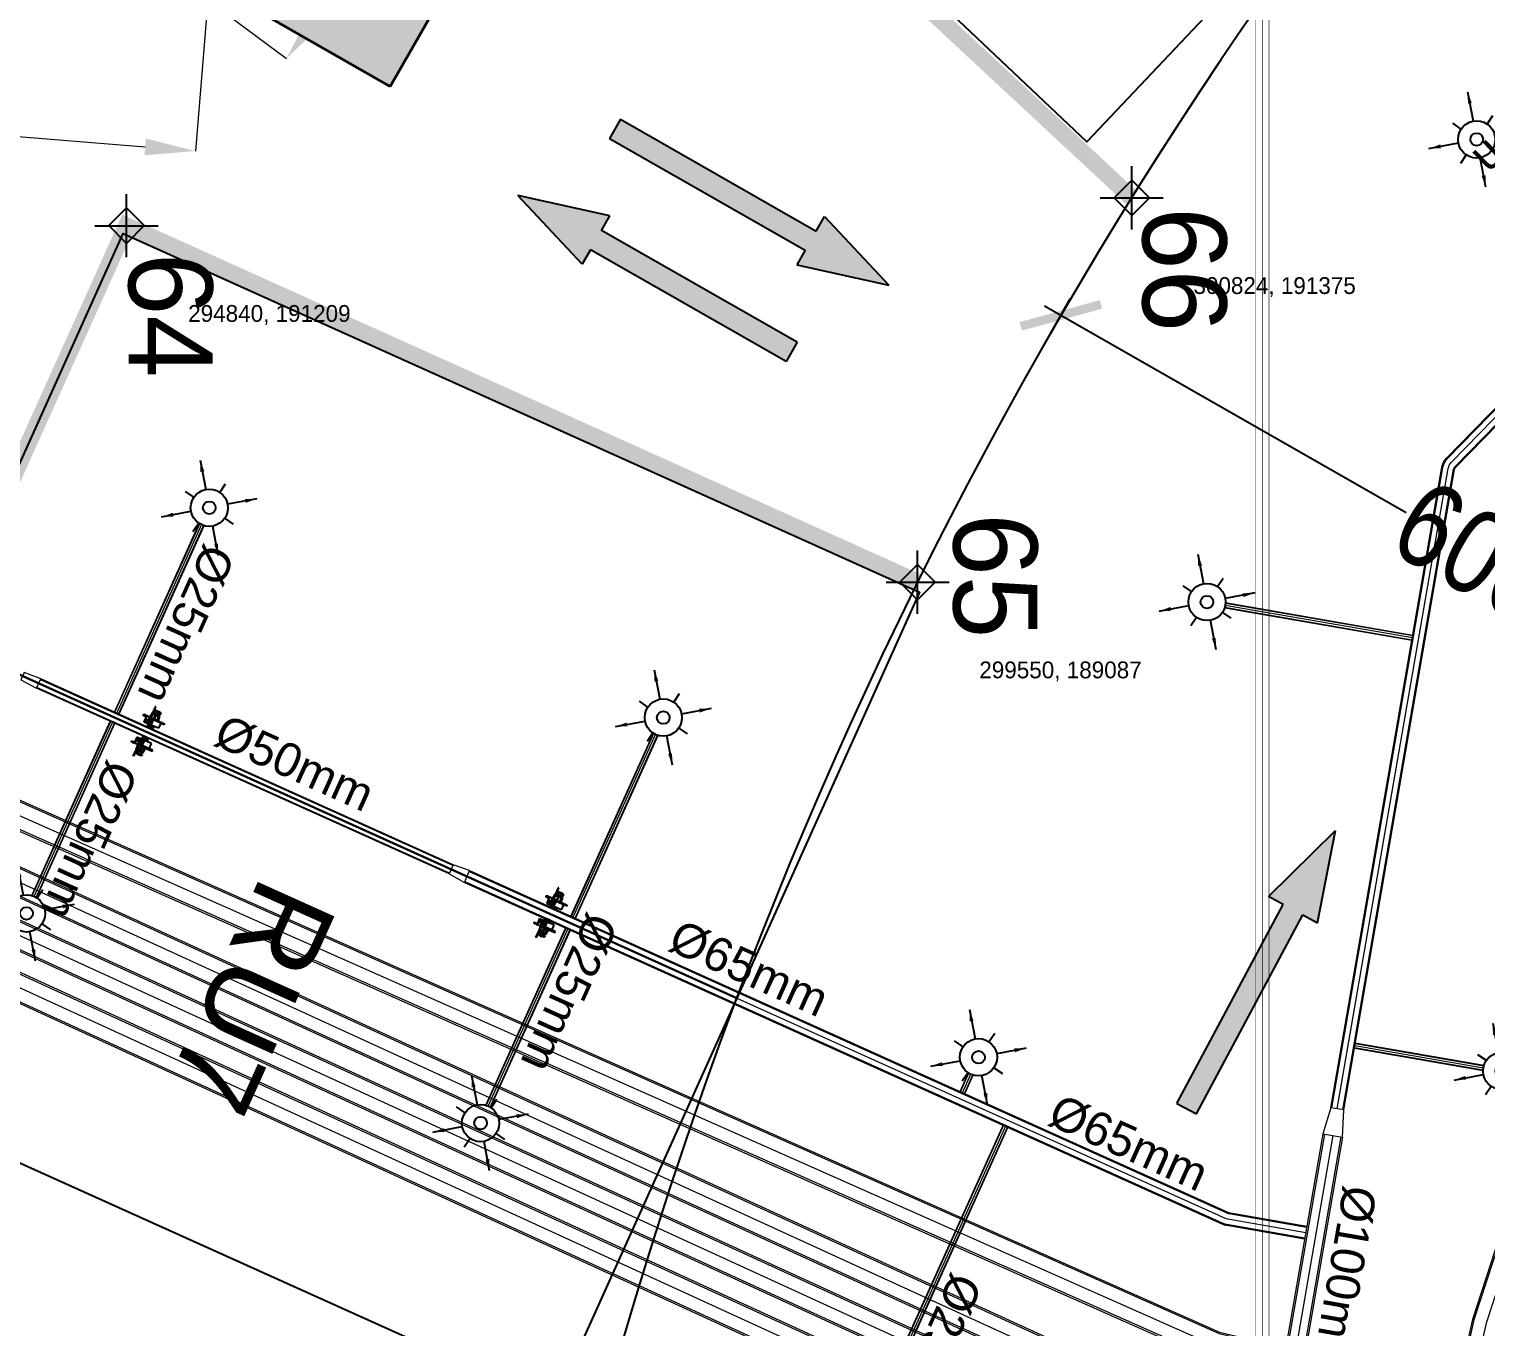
# Model space of a CAD drawing. Header units: inches. Extents: x 257070 to 799932, y -17980 to 269260.
# Drawn here: x 294260 to 302933, y 184654 to 192379 of the extents above; entities that cross this region are included whole.
import ezdxf

# ---------------------------------------------------------------- set-up
doc = ezdxf.new("R2010")
doc.units = ezdxf.units.IN
doc.header["$MEASUREMENT"] = 0
doc.header["$PDMODE"] = 99
doc.header["$PDSIZE"] = 100
doc.layers.add('0-AES-F-HYDRANT PIPE', color=7, linetype='Continuous', lineweight=15, true_color=0xf57247)
for name, color, linetype in [('0-AES-F-SPRINKLER', 10, 'Continuous'), ('0-aes-water curtan pipe', 200, 'Continuous'), ('2 wheeler barrier', 170, 'Continuous'), ('basement1_AP$0$A-_ROAD----_E-_-', 2, 'Continuous'), ('DSP_MISCELANEOUS', 252, 'Continuous'), ('DSP_SLAB CO-ORDINATES', 160, 'Continuous'), ('RETAIL', 40, 'Continuous')]:
    doc.layers.add(name, color=color, linetype=linetype)
for name, color, linetype, lineweight in [('0-AES-F-SPRINKLER PIPE', 10, 'Continuous', 15), ('07--DIM-2', 2, 'Continuous', 25), ('E--CONCRETE-4', 4, 'Continuous', 40), ('E--CONCRETE-SHADE', 253, 'Continuous', 20)]:
    doc.layers.add(name, color=color, linetype=linetype, lineweight=lineweight)
doc.styles.get("Standard").update_dxf_attribs({"font": 'arial.ttf'})
doc.styles.add('TEXT style 175', font='GOTHIC.TTF')
doc.styles.add('TEXT style 75', font='ARIALN.TTF')
doc.dimstyles.new('75', dxfattribs={"dimscale": 1.5, "dimtxt": 200, "dimasz": 113, "dimexe": 113, "dimexo": 0, "dimgap": 25, "dimtad": 0, "dimdec": 0, "dimrnd": 5, "dimzin": 0, "dimdsep": 46, "dimtxsty": 'TEXT style 75', "dimblk": 'ARCHTICK', "dimcen": 0.09, "dimdle": 113, "dimclrd": 8, "dimclre": 8, "dimclrt": 256, "dimadec": 0, "dimazin": 0, "dimtfac": 1, "dimtdec": 0, "dimtofl": 0, "dimtmove": 1, "dimatfit": 3, "dimldrblk": 'OPEN90', "dimfxl": 0, "dimtolj": 1, "dimtzin": 0, "dimarcsym": 0})
doc.dimstyles.new('AES-PLUMBING', dxfattribs={"dimtxt": 100, "dimasz": 100, "dimexe": 0, "dimexo": 0, "dimgap": 0.01, "dimtad": 1, "dimdec": 0, "dimdsep": 46, "dimtxsty": 'Standard', "dimcen": 10, "dimclrd": 7, "dimclre": 7, "dimclrt": 7, "dimadec": 0, "dimazin": 0, "dimtfac": 1, "dimtdec": 0, "dimtmove": 0, "dimatfit": 3, "dimfxl": 1, "dimlwd": -1, "dimlwe": -1, "dimarcsym": 1})
doc.dimstyles.new('ISO-25', dxfattribs={"dimtxt": 2.5, "dimasz": 2.5, "dimexe": 1.25, "dimexo": 0.625, "dimtad": 1, "dimtxsty": 'Standard', "dimcen": 2.5, "dimadec": 0, "dimazin": 0, "dimtfac": 1, "dimtmove": 0, "dimatfit": 3, "dimfxl": 1, "dimarcsym": 0})

# ---------------------------------------------------------------- blocks, each defined once
blk = doc.blocks.new('_ArchTick')
at = {"color": 0, "linetype": 'ByBlock', "const_width": 0.15}
blk.add_lwpolyline([(-0.5, -0.5), (0.5, 0.5)], dxfattribs=at)
blk = doc.blocks.new('*D259')
at = {"layer": '07--DIM-2', "color": 251, "lineweight": -2, "ltscale": 1000, "transparency": 16777216}
for p, q in [((300276.4, 190454.6), (300458.6, 190773.5)), ((300304.4, 190731.4), (302457.2, 189501.2)), ((305717.4, 187638.3), (303564.6, 188868.4)), ((305493.1, 187473.5), (305675.4, 187792.4))]:
    blk.add_line(p, q, dxfattribs=at)
at = {"layer": 'DEFPOINTS', "color": 0, "ltscale": 1000, "transparency": 16777216}
for p in [(300276.4, 190454.6, 0), (305619.3, 187694.3), (305493.1, 187473.5, 0)]:
    blk.add_point(p, dxfattribs=at)
at = {"layer": '07--DIM-2', "color": 251, "lineweight": -2, "ltscale": 1000, "transparency": 16777216, "xscale": 350, "yscale": 350, "zscale": 350}
for p, rotation in [((300402.5, 190675.4), 150.2547925705861), ((305619.3, 187694.3), 330.2547925705861)]:
    blk.add_blockref('_ArchTick', p, dxfattribs=dict(at, rotation=rotation))
at = {"layer": '07--DIM-2', "ltscale": 1000, "transparency": 16777216, "insert": (303010.9, 189184.8), "char_height": 500, "attachment_point": 5, "rotation": 330.25479, "style": 'TEXT style 75'}
blk.add_mtext('\\A1;6000', dxfattribs=at)
blk = doc.blocks.new('_Open90')
at = {"color": 0, "linetype": 'ByBlock', "lineweight": -2}
for p, q in [((-0.5, 0.5), (0, 0)), ((0, 0), (-1, 0)), ((0, 0), (-0.5, -0.5))]:
    blk.add_line(p, q, dxfattribs=at)
blk = doc.blocks.new('*U167')
at = {"layer": 'DSP_SLAB CO-ORDINATES', "color": 206}
for p, q in [((0, -188), (0, 188)), ((-188, 0), (188, 0))]:
    blk.add_line(p, q, dxfattribs=at)
at = {"layer": 'DSP_SLAB CO-ORDINATES', "color": 206, "ltscale": 3.5}
blk.add_lwpolyline([(-105.5, 0.1), (0, 105.6), (105.5, 0.1), (0, -105.3), (-105.5, 0.1)], dxfattribs=at)
at = {"layer": 'DEFPOINTS', "style": 'TEXT style 175'}
blk.add_attdef('CORDINATE', (367.3, -572.5), '', height=100, dxfattribs=at)
at = {"layer": 'DSP_SLAB CO-ORDINATES', "color": 214, "style": 'TEXT style 175'}
blk.add_attdef('NO.', (12.7, -161.6), '', height=500, rotation=270, dxfattribs=at)
blk = doc.blocks.new('*U168')
at = {"layer": 'DSP_SLAB CO-ORDINATES', "color": 206}
for p, q in [((0, -188), (0, 188)), ((-188, 0), (188, 0))]:
    blk.add_line(p, q, dxfattribs=at)
at = {"layer": 'DSP_SLAB CO-ORDINATES', "color": 206, "ltscale": 3.5}
blk.add_lwpolyline([(-105.5, 0.1), (0, 105.6), (105.5, 0.1), (0, -105.3), (-105.5, 0.1)], dxfattribs=at)
at = {"layer": 'DEFPOINTS', "style": 'TEXT style 175'}
blk.add_attdef('CORDINATE', (367.3, -572.5), '', height=100, dxfattribs=at)
at = {"layer": 'DSP_SLAB CO-ORDINATES', "color": 214, "style": 'TEXT style 175'}
blk.add_attdef('NO.', (213.4, 409.5), '', height=500, rotation=270, dxfattribs=at)
blk = doc.blocks.new('*U169')
at = {"layer": 'DSP_SLAB CO-ORDINATES', "color": 206}
for p, q in [((0, -188), (0, 188)), ((-188, 0), (188, 0))]:
    blk.add_line(p, q, dxfattribs=at)
at = {"layer": 'DSP_SLAB CO-ORDINATES', "color": 206, "ltscale": 3.5}
blk.add_lwpolyline([(-105.5, 0.1), (0, 105.6), (105.5, 0.1), (0, -105.3), (-105.5, 0.1)], dxfattribs=at)
at = {"layer": 'DEFPOINTS', "style": 'TEXT style 175'}
blk.add_attdef('CORDINATE', (367.3, -572.5), '', height=100, dxfattribs=at)
at = {"layer": 'DSP_SLAB CO-ORDINATES', "color": 214, "style": 'TEXT style 175'}
blk.add_attdef('NO.', (64.6, -55.7), '', height=500, rotation=270, dxfattribs=at)
blk = doc.blocks.new('basement1_AP$0$AR-DIR-A')
h = blk.add_hatch()
h.set_pattern_fill('ANSI31', color=8)
h.paths.add_polyline_path([(158.1, -457.7), (26.4, -457.7), (26.4, -1800), (-73.9, -1800), (92.3, -2334.7), (258.4, -1800), (158.1, -1800)])
at = {"layer": 'DSP_MISCELANEOUS', "color": 8}
for p, q in [((158.1, -457.7), (26.4, -457.7)), ((26.4, -457.7), (26.4, -1800)), ((158.1, -457.7), (158.1, -1800)), ((26.4, -1800), (-73.9, -1800)), ((-73.9, -1800), (92.3, -2334.7)), ((258.4, -1800), (92.3, -2334.7)), ((158.1, -1800), (258.4, -1800))]:
    blk.add_line(p, q, dxfattribs=at)
blk = doc.blocks.new('A$C3CA070F1')
at = {"layer": '0-AES-F-SPRINKLER'}
h = blk.add_hatch(dxfattribs=at)
h.set_pattern_fill('ANSI31', color=3, scale=0.196883, angle=-34.23352, style=0)
h.set_pattern_definition([(100.766483, (49937.1607, 174049.7081), (1.474466316, 0.280375668), [])])
edge = h.paths.add_edge_path()
edge.add_line((-1.4, 85), (-1.4, 83.7))
edge.add_line((-1.4, 83.7), (-6.5, 83.9))
edge.add_ellipse((-6.5, 82.5), major_axis=(-1.42, -0.27), ratio=1, start_angle=257, end_angle=315)
edge.add_line((-7.7, 83.3), (-15.3, 72.1))
edge.add_ellipse((-11.7, 69.7), major_axis=(-4.25, -0.81), ratio=1, start_angle=-45, end_angle=45)
edge.add_line((-14.2, 66.1), (13.8, 47.1))
edge.add_line((13.8, 47.1), (13, 46))
edge.add_line((13, 46), (-14.9, 65))
edge.add_ellipse((-11.7, 69.7), major_axis=(-5.52, -1.05), ratio=1, start_angle=-45, end_angle=45, ccw=False)
edge.add_line((-16.4, 72.8), (-8.8, 84))
edge.add_ellipse((-6.5, 82.5), major_axis=(-2.69, -0.51), ratio=1, start_angle=257, end_angle=315, ccw=False)
edge.add_line((-6.4, 85.2), (-1.4, 85))
h = blk.add_hatch(dxfattribs=at)
h.set_pattern_fill('ANSI31', color=3, scale=0.196883, angle=-124.23352, style=0)
h.set_pattern_definition([(190.766483, (49937.1607, 174049.7081), (-0.280375668, 1.474466316), [])])
edge = h.paths.add_edge_path()
edge.add_line((-1.5, 53.6), (7.4, 47.6))
edge.add_line((7.4, 47.6), (8.4, 49.1))
edge.add_line((8.4, 49.1), (-0.4, 55.2))
edge.add_ellipse((-2.5, 52.1), major_axis=(-0.69, 3.63), ratio=1, start_angle=315, end_angle=405)
edge.add_line((-5.5, 54.2), (-14.4, 41.2))
edge.add_ellipse((-11.4, 39.1), major_axis=(-0.69, 3.63), ratio=1, start_angle=45, end_angle=135)
edge.add_line((-13.4, 36), (-9.3, 33.2))
edge.add_ellipse((-10.1, 32), major_axis=(-0.27, 1.42), ratio=1, start_angle=225, end_angle=315, ccw=False)
edge.add_line((-8.9, 31.2), (-9.6, 30.3))
edge.add_line((-9.6, 30.3), (-8, 29.2))
edge.add_line((-8, 29.2), (-7.4, 30.1))
edge.add_ellipse((-10.1, 32), major_axis=(-3.3, -0.63), ratio=1, start_angle=135, end_angle=225)
edge.add_line((-8.2, 34.8), (-12.4, 37.6))
edge.add_ellipse((-11.4, 39.1), major_axis=(-1.75, -0.33), ratio=1, start_angle=-45, end_angle=45, ccw=False)
edge.add_line((-12.8, 40.1), (-4, 53.1))
edge.add_ellipse((-2.5, 52.1), major_axis=(-1.75, -0.33), ratio=1, start_angle=225, end_angle=315, ccw=False)
at = {"layer": '0-AES-F-SPRINKLER', "color": 3}
for p, q in [((-94, 87.9), (-92.6, 89.9)), ((-71.7, 72.7), (-94, 87.9)), ((-92.6, 89.9), (-59.3, 67.2)), ((-98.2, 38.1), (-98.1, 38.2)), ((-98.2, 38), (-98.2, 38.1)), ((-98.2, 37.9), (-98.2, 38)), ((-98.2, 37.8), (-98.2, 37.9)), ((-98.2, 37.7), (-98.2, 37.8)), ((-98.2, 37.6), (-98.2, 37.7)), ((-98.2, 37.5), (-98.2, 37.6)), ((-98.2, 37.6), (-98.2, 37.6)), ((-98.2, 37.4), (-98.2, 37.5)), ((-98.2, 37.3), (-98.2, 37.4)), ((-98.2, 37.4), (-98.2, 37.4)), ((-98.1, 37.2), (-98.2, 37.3)), ((-98.1, 38.7), (-97.4, 43.4)), ((-98.1, 38.6), (-98.1, 38.7)), ((-98.1, 38.5), (-98.1, 38.6)), ((-98.1, 38.4), (-98.1, 38.5)), ((-98.1, 38.3), (-98.1, 38.4)), ((-98.1, 38.2), (-98.1, 38.3)), ((-98.1, 37.1), (-98.1, 37.2)), ((-98.1, 37.2), (-98.1, 37.2)), ((-98.1, 37), (-98.1, 37.1)), ((-98.1, 37.1), (-98.1, 37.1)), ((-98, 36.9), (-98.1, 37)), ((-98.1, 37), (-98.1, 37)), ((-98.1, 37), (-98.1, 37)), ((-97.9, 36.8), (-98, 36.9)), ((-98, 36.9), (-98, 36.9)), ((-98, 36.9), (-98, 36.9)), ((-98, 36.9), (-98, 36.9)), ((-98, 36.9), (-98, 36.9)), ((-97.8, 36.9), (-97.9, 36.9)), ((-97.9, 36.9), (-97.9, 36.9)), ((-97.9, 36.9), (-97.9, 36.8)), ((-95.6, 36.5), (-97.9, 36.8)), ((-97.9, 36.8), (-97.9, 36.8)), ((-97.7, 36.9), (-97.8, 36.9)), ((-97.8, 36.9), (-97.8, 36.9)), ((-97.8, 36.9), (-97.8, 36.9)), ((-97.6, 37), (-97.7, 37)), ((-97.7, 37), (-97.7, 37)), ((-97.7, 37), (-97.7, 36.9)), ((-97.5, 37.2), (-97.6, 37.1)), ((-97.6, 37.1), (-97.6, 37.1)), ((-97.6, 37.1), (-97.6, 37)), ((-97.4, 37.3), (-97.5, 37.3)), ((-97.5, 37.3), (-97.5, 37.2)), ((-97.3, 37.5), (-97.4, 37.5)), ((-97.4, 37.5), (-97.4, 37.4)), ((-97.4, 37.4), (-97.4, 37.3)), ((-97.2, 37.7), (-97.3, 37.6)), ((-97.3, 37.6), (-97.3, 37.5)), ((-97.1, 37.9), (-97.2, 37.9)), ((-97.2, 37.9), (-97.2, 37.8)), ((-97.2, 37.8), (-97.2, 37.7)), ((-97, 38.1), (-97.1, 38)), ((-97.1, 38), (-97.1, 37.9)), ((-97, 44.5), (-78.9, 71.2)), ((-96.9, 38.5), (-97, 38.3)), ((-97, 38.3), (-97, 38.2)), ((-97, 38.2), (-97, 38.1)), ((-96.8, 38.8), (-96.9, 38.7)), ((-96.9, 38.7), (-96.9, 38.6)), ((-96.9, 38.6), (-96.9, 38.5)), ((-96.7, 39), (-96.8, 38.9)), ((-96.8, 38.9), (-96.8, 38.8)), ((-96.6, 39.4), (-96.7, 39.3)), ((-96.7, 39.3), (-96.7, 39.1)), ((-96.7, 39.1), (-96.7, 39)), ((-96.5, 39.8), (-96.6, 39.6)), ((-96.6, 39.6), (-96.6, 39.5)), ((-96.6, 39.5), (-96.6, 39.4)), ((-96.4, 40.1), (-96.5, 40)), ((-96.5, 40), (-96.5, 39.9)), ((-96.5, 39.9), (-96.5, 39.8)), ((-96.3, 40.5), (-96.4, 40.4)), ((-96.4, 40.4), (-96.4, 40.3)), ((-96.4, 40.3), (-96.4, 40.1)), ((-96.2, 41), (-96.3, 40.9)), ((-96.3, 40.9), (-96.3, 40.8)), ((-96.3, 40.8), (-96.3, 40.6)), ((-96.3, 40.6), (-96.3, 40.5)), ((-96.1, 41.5), (-96.2, 41.4)), ((-96.2, 41.4), (-96.2, 41.3)), ((-96.2, 41.3), (-96.2, 41.1)), ((-96.2, 41.1), (-96.2, 41)), ((-95.5, 46.3), (-96.1, 41.7)), ((-96.1, 41.7), (-96.1, 41.6)), ((-96.1, 41.6), (-96.1, 41.5)), ((-95.5, 36.5), (-95.6, 36.5)), ((-95.6, 36.5), (-95.6, 36.5)), ((-95.6, 36.5), (-95.6, 36.5)), ((-95.4, 36.6), (-95.5, 36.6)), ((-95.5, 36.6), (-95.5, 36.6)), ((-95.5, 36.6), (-95.5, 36.5)), ((-95.3, 36.7), (-95.4, 36.6)), ((-95.4, 36.6), (-95.4, 36.6)), ((-95.4, 36.6), (-95.4, 36.6)), ((-95.2, 36.8), (-95.3, 36.8)), ((-95.3, 36.8), (-95.3, 36.7)), ((-95.3, 36.7), (-95.3, 36.7)), ((-95.1, 37), (-95.2, 36.9)), ((-95.2, 36.9), (-95.2, 36.9)), ((-95.2, 36.9), (-95.2, 36.8)), ((-95, 37.1), (-95.1, 37.1)), ((-95.1, 37.1), (-95.1, 37)), ((-94.9, 37.4), (-95, 37.3)), ((-95, 37.3), (-95, 37.2)), ((-95, 37.2), (-95, 37.1)), ((-94.8, 37.5), (-94.9, 37.4)), ((-94.9, 37.4), (-94.9, 37.4)), ((-94.7, 37.8), (-94.8, 37.7)), ((-94.8, 37.7), (-94.8, 37.6)), ((-94.8, 37.6), (-94.8, 37.5)), ((-94.6, 38), (-94.7, 37.9)), ((-94.7, 37.9), (-94.7, 37.8)), ((-94.5, 38.4), (-94.6, 38.2)), ((-94.6, 38.2), (-94.6, 38.1)), ((-94.6, 38.1), (-94.6, 38)), ((-94.4, 38.7), (-94.5, 38.6)), ((-94.5, 38.6), (-94.5, 38.5)), ((-94.5, 38.5), (-94.5, 38.4)), ((-93.8, 43.4), (-94.4, 47.9)), ((-94.3, 38.9), (-94.4, 38.8)), ((-94.4, 38.8), (-94.4, 38.7)), ((-94.2, 39.3), (-94.3, 39.2)), ((-94.3, 39.2), (-94.3, 39.1)), ((-94.3, 39.1), (-94.3, 38.9)), ((-94.1, 39.7), (-94.2, 39.6)), ((-94.2, 39.6), (-94.2, 39.4)), ((-94.2, 39.4), (-94.2, 39.3)), ((-94, 40.1), (-94.1, 39.9)), ((-94.1, 39.9), (-94.1, 39.8)), ((-94.1, 39.8), (-94.1, 39.7)), ((-93.9, 40.6), (-94, 40.4)), ((-94, 40.4), (-94, 40.3)), ((-94, 40.3), (-94, 40.2)), ((-94, 40.2), (-94, 40.1)), ((-93.8, 41.1), (-93.9, 40.9)), ((-93.9, 40.9), (-93.9, 40.8)), ((-93.9, 40.8), (-93.9, 40.7)), ((-93.9, 40.7), (-93.9, 40.6)), ((-93.8, 43.3), (-93.8, 43.4)), ((-93.8, 43.2), (-93.8, 43.3)), ((-93.7, 43.1), (-93.8, 43.2)), ((-93.8, 43.2), (-93.8, 43.2)), ((-93.6, 42.7), (-93.8, 41.4)), ((-93.8, 41.4), (-93.8, 41.3)), ((-93.8, 41.3), (-93.8, 41.2)), ((-93.8, 41.2), (-93.8, 41.1)), ((-93.7, 43), (-93.7, 43.1)), ((-93.7, 42.9), (-93.7, 43)), ((-93.7, 42.8), (-93.7, 42.9)), ((-93.7, 42.9), (-93.7, 42.9)), ((-93.6, 42.8), (-93.7, 42.8)), ((-93.6, 42.7), (-93.6, 42.8)), ((-93.6, 42.6), (-93.6, 42.7)), ((-93.6, 42.7), (-93.6, 42.7)), ((-93.6, 42.7), (-93.6, 42.7)), ((-93.5, 42.6), (-93.6, 42.6)), ((-93.5, 42.5), (-93.5, 42.6)), ((-93.5, 42.6), (-93.5, 42.6)), ((-93.5, 42.6), (-93.5, 42.6)), ((-93.4, 42.5), (-93.5, 42.5)), ((-91.1, 42.1), (-93.4, 42.5)), ((-93.4, 42.5), (-93.4, 42.5)), ((-93.3, 42.5), (-93.4, 42.5)), ((-93.4, 42.5), (-93.4, 42.5)), ((-92.9, 46.5), (-93.3, 49.4)), ((-93.2, 42.5), (-93.3, 42.5)), ((-93.3, 42.5), (-93.3, 42.5)), ((-93.3, 42.5), (-93.3, 42.5)), ((-93.1, 42.6), (-93.2, 42.6)), ((-93.2, 42.6), (-93.2, 42.6)), ((-93.2, 42.6), (-93.2, 42.5)), ((-93, 42.7), (-93.1, 42.7)), ((-93.1, 42.7), (-93.1, 42.6)), ((-93.1, 42.6), (-93.1, 42.6)), ((-92.9, 42.8), (-93, 42.8)), ((-93, 42.8), (-93, 42.7)), ((-92.9, 46.4), (-92.9, 46.5)), ((-92.9, 46.3), (-92.9, 46.4)), ((-92.9, 46.4), (-92.9, 46.4)), ((-92.9, 46.2), (-92.9, 46.3)), ((-92.9, 46.3), (-92.9, 46.3)), ((-92.8, 46.2), (-92.9, 46.2)), ((-92.8, 43), (-92.9, 42.9)), ((-92.9, 42.9), (-92.9, 42.9)), ((-92.9, 42.9), (-92.9, 42.8)), ((-92.8, 46.1), (-92.8, 46.2)), ((-92.8, 46.2), (-92.8, 46.2)), ((-92.7, 46.1), (-92.8, 46.1)), ((-92.8, 46.1), (-92.8, 46.1)), ((-92.8, 46.1), (-92.8, 46.1)), ((-92.8, 46.1), (-92.8, 46.1)), ((-92.7, 43.1), (-92.8, 43.1)), ((-92.8, 43.1), (-92.8, 43)), ((-90.6, 47), (-92.7, 43.2)), ((-92.6, 46.1), (-92.7, 46.1)), ((-92.7, 46.1), (-92.7, 46.1)), ((-92.7, 46.1), (-92.7, 46.1)), ((-92.7, 46.1), (-92.7, 46.1)), ((-92.7, 43.2), (-92.7, 43.1)), ((-92.5, 46.1), (-92.6, 46.1)), ((-92.6, 46.1), (-92.6, 46.1)), ((-92.6, 46.1), (-92.6, 46.1)), ((-92.6, 46.1), (-92.6, 46.1)), ((-92.4, 46.3), (-92.5, 46.2)), ((-92.5, 46.2), (-92.5, 46.2)), ((-92.5, 46.2), (-92.5, 46.1)), ((-92.3, 46.4), (-92.4, 46.4)), ((-92.4, 46.4), (-92.4, 46.3)), ((-92.4, 46.3), (-92.4, 46.3)), ((-90.3, 50.1), (-92.3, 46.4)), ((-84.5, 65.7), (-92.1, 54.5)), ((-91, 42.1), (-91.1, 42.1)), ((-91.1, 42.1), (-91.1, 42.1)), ((-90.9, 42.1), (-91, 42.1)), ((-91, 42.1), (-91, 42.1)), ((-91, 42.1), (-91, 42.1)), ((-90.8, 42.1), (-90.9, 42.1)), ((-90.9, 42.1), (-90.9, 42.1)), ((-90.7, 42.2), (-90.8, 42.2)), ((-90.8, 42.2), (-90.8, 42.2)), ((-90.8, 42.2), (-90.8, 42.1)), ((-90.6, 42.4), (-90.7, 42.3)), ((-90.7, 42.3), (-90.7, 42.3)), ((-90.7, 42.3), (-90.7, 42.2)), ((-90.4, 46.9), (-90.6, 47)), ((-90.5, 42.5), (-90.6, 42.4)), ((-90.6, 42.4), (-90.6, 42.4)), ((-90.4, 42.7), (-90.5, 42.6)), ((-90.5, 42.6), (-90.5, 42.6)), ((-90.5, 42.6), (-90.5, 42.5)), ((-90.4, 46.9), (-88.3, 46.5)), ((-88.3, 46.5), (-90.4, 42.8)), ((-90.4, 42.8), (-90.4, 42.7)), ((-90.3, 50.2), (-90.3, 50.2)), ((-89.4, 54.1), (-90.1, 50.9)), ((-87.9, 57.4), (-89.5, 49.2)), ((-89.4, 55.1), (-89.4, 55.1)), ((-88.1, 46.5), (-88.3, 46.5)), ((-87.2, 59), (-87.3, 58.9)), ((-87.2, 59), (-86.9, 59.4)), ((-85.5, 57), (-87.2, 48.7)), ((-87.1, 49.1), (-83.1, 28.1)), ((-85.2, 57.7), (-85.3, 57.6)), ((-76.5, 43.5), (-84.7, 49.1)), ((-83.1, 28.1), (-59.8, 9)), ((-76.9, 69.9), (-81.9, 62.5)), ((-79.8, 65.6), (-81.8, 67)), ((-45.1, 30.7), (-81.4, -22.7)), ((-78, 63), (-80.3, 64.8)), ((-57.1, 13), (-79.2, 28)), ((-71.2, 26.1), (-79, 31.5)), ((-78.9, 71.2), (-76.9, 69.9)), ((-78.4, -29.4), (-39.9, 27.2)), ((-70, 64.5), (-78, 63)), ((-68.6, 55.2), (-74.6, 59.3)), ((-66.2, 53.6), (-74.2, 41.9)), ((-74.2, 41.9), (-71.2, 26.1)), ((-72.8, 43.9), (-70.8, 42.5)), ((-69.3, 47.2), (-71.9, 43.3)), ((-71.2, 26.1), (-55.4, 15.4)), ((-70.8, 42.5), (-69.6, 43.1)), ((-69.6, 43.1), (-65.6, 49)), ((-65.5, 50.3), (-67.6, 51.7)), ((-61.8, 66), (-67.1, 65)), ((-60.6, 65.2), (-66.8, 69.4)), ((-50.4, 56.6), (-66.2, 53.6)), ((-65.6, 49), (-65.5, 50.3)), ((-46.7, 28.3), (-63.5, 39.8)), ((-59.3, 67.2), (-60.6, 65.2)), ((-60.3, 44.4), (-42.5, 32.3)), ((-56.6, 67), (-59.8, 66.4)), ((-50.4, 56.6), (-58.3, 62)), ((-18.5, 45.8), (-56.6, 67)), ((-16.9, 37.4), (-55.1, 63.4)), ((-28.6, 41.7), (-50.4, 56.6)), ((-12.5, 8.5), (-45.1, 30.7)), ((-36, 41.9), (-44.1, 30)), ((-43.5, 33), (-34.7, 45.9)), ((-38.8, -30.1), (-12.5, 8.5)), ((-36.6, 24.9), (-27.8, 37.8)), ((-35.2, 41.4), (-36, 41.9)), ((-31.7, 32.1), (-35.3, 38.9)), ((-30.3, 52.3), (-16.4, 72.8)), ((-29, 19.7), (-17.4, 36.7)), ((-20.7, 31.9), (-28.3, 37.1)), ((-27.8, 37.8), (-26.1, 40.3)), ((-23.3, 15.8), (-12.3, 33.3)), ((-1.1, 25.8), (-22.9, -9.3)), ((-22, 15), (-12.4, 30.5)), ((-9.5, 31.8), (-20.6, 14)), ((1.6, 23.7), (-20, -11.1)), ((-19.9, -8), (-1.3, 22.5)), ((-19.1, 13), (-9.6, 28.5)), ((-16.9, 37.4), (-18.5, 45.8)), ((-6.7, 29.8), (-17.7, 12.1)), ((-17.4, 36.7), (-16.9, 37.4)), ((4.4, 21.7), (-17.1, -13)), ((-17, -9.8), (1.5, 20.5)), ((-16.4, 72.8), (-8.8, 84)), ((-16.3, 11.1), (-6.9, 26.5)), ((-7.7, 83.3), (-15.3, 72.1)), ((13, 46), (-14.9, 65)), ((-3.9, 27.8), (-14.9, 10.1)), ((-5.5, 54.2), (-14.4, 41.2)), ((-14.2, 66.1), (13.8, 47.1)), ((-14.2, -14.8), (7.2, 19.7)), ((-14.2, -11.6), (4.3, 18.4)), ((-12.3, 33.3), (-13.8, 32.5)), ((-1.4, 83.7), (-13.6, 65.8)), ((-13.5, 9.2), (-4.1, 24.5)), ((-13.4, 36), (-9.3, 33.2)), ((-12.8, 40.1), (-4, 53.1)), ((-2.4, 33.9), (-12.4, 40.7)), ((-8.2, 34.8), (-12.4, 37.6)), ((-12.4, 30.5), (-12.3, 33.3)), ((-9.5, 31.8), (-12.4, 30.5)), ((7, 16.4), (-11.3, -13.5)), ((8.8, 17.2), (-10.3, -14)), ((-9.6, 28.5), (-9.5, 31.8)), ((-8.9, 31.2), (-9.6, 30.3)), ((-9.6, 30.3), (-8, 29.2)), ((-6.7, 29.8), (-9.6, 28.5)), ((-8.7, -12.8), (8.7, 12.8)), ((-8, 29.2), (-7.4, 30.1)), ((-6.9, 26.5), (-6.7, 29.8)), ((-3.9, 27.8), (-6.9, 26.5)), ((8.4, 49.1), (-6.8, 26.7)), ((-1.4, 83.7), (-6.5, 83.9)), ((-6.4, 85.2), (-1.4, 85)), ((5, 44.1), (-5.3, 51.1)), ((-4.1, 24.5), (-3.9, 27.8)), ((-1.1, 25.8), (-4.1, 24.5)), ((-1.5, 53.6), (7.4, 47.6)), ((-1.4, 85), (-1.4, 83.7)), ((-1.3, 22.5), (-1.1, 25.8)), ((1.6, 23.7), (-1.3, 22.5)), ((13, 46), (-1.2, 25.2)), ((8.4, 49.1), (-0.4, 55.2)), ((1.5, 20.5), (1.6, 23.7)), ((4.4, 21.7), (1.5, 20.5)), ((4.3, 18.4), (4.4, 21.7)), ((7.2, 19.7), (4.3, 18.4)), ((7, 16.4), (7.2, 19.7)), ((8.8, 17.2), (7, 16.4)), ((7.4, 47.6), (8.4, 49.1)), ((9.2, 15), (8.8, 17.2)), ((13.8, 47.1), (13, 46)), ((-81.6, -25.3), (-79.6, -29.9)), ((-79.6, -29.9), (-78.4, -29.4)), ((-66.2, -11.4), (-38.8, -30.1)), ((-22.9, -6.7), (-22.9, -9.3)), ((-22.9, -9.3), (-19.9, -8)), ((-19.9, -8), (-20, -11.1)), ((-20, -11.1), (-17, -9.8)), ((-17, -9.8), (-17.1, -13)), ((-17.1, -13), (-14.2, -11.6)), ((-14.2, -11.6), (-14.2, -14.8)), ((-14.2, -14.8), (-11.3, -13.5)), ((-11.3, -13.5), (-11.3, -14.2)), ((-11.3, -14.2), (-10.6, -14))]:
    blk.add_line(p, q, dxfattribs=at)
for centre, major_axis, start_param, end_param in [((-94.7, 43.1), (-2.74, -0.52), -0.560204, -0.324923), ((-95.2, 43.3), (-0.41, 2.13), 0.784914, 1.034983), ((-92.8, 45.9), (-0.51, 2.68), 0.787914, 1.247507), ((-92.6, 47.9), (-1.75, -0.33), -0.775969, -0.160442), ((-91.5, 49.5), (-0.33, 1.74), 0.791774, 1.412986), ((-90.8, 53.6), (-0.29, 1.52), 0.785398, 2.356194), ((-95.3, 50.1), (-5.72, -1.09), 2.374727, 2.798549), ((-93.2, 51.4), (-3.09, -0.59), 2.526084, 2.789089), ((-89, 55.4), (-0.103, 0.54), 0.916881, 1.969618), ((-91.1, 54.7), (-0.33, 1.74), 4.197625, 4.773282), ((-92.9, 49.6), (-5.72, -1.09), 2.377207, 2.798549), ((-84.1, 56.7), (-3.79, -0.72), -0.784768, -0.363877), ((-80.2, 54.3), (-1.57, 8.26), 0.010205, 0.785398), ((-83.7, 56.5), (-0.35, 1.85), 0.785501, 1.132999), ((-80.2, 54.3), (-5.9, -1.12), 4.155645, 5.497787), ((-83.2, 64.8), (-1.52, -0.29), 3.926991, 5.497787), ((-80.2, 54.3), (-8.26, -1.57), 4.155621, 4.722594), ((-75, 67.7), (-8.26, -1.57), 1.014052, 3.151797), ((-75.2, 63.2), (-2.79, -0.53), -0.113999, 0.093951), ((-75, 67.7), (-1.12, 5.9), 2.584882, 5.497787), ((-74.9, 45.8), (-0.53, 2.79), 2.356194, 3.926991), ((-75, 67.7), (-1.57, 8.26), 4.722594, 5.497787), ((-64.7, 44.1), (-3.72, -0.71), -0.403281, 1.321745), ((-70.2, 52.9), (-2.79, -0.53), 2.356194, 3.926991), ((-64.7, 44.1), (-0.71, 3.72), 4.96144, 6.686466), ((-65.2, 37.3), (-0.56, 2.96), 5.497794, 6.034125), ((-58.6, 46.9), (-2.96, -0.56), 0.24906, 0.785391), ((-59.9, 59.6), (-2.83, -0.54), 3.926991, 4.712389), ((-33.2, 40), (-0.45, 2.36), 0.803442, 1.867502), ((-30.1, 39.4), (-2.79, -0.53), 2.356194, 3.926991), ((-23.8, 38.7), (-0.53, 2.79), 5.497787, 7.068583), ((-15, 35.1), (-0.54, 2.83), 0.785398, 3.403392), ((-11.7, 69.7), (-5.52, -1.05), -0.785398, 0.785398), ((-11.7, 69.7), (-4.25, -0.81), -0.785398, 0.785398), ((-11.4, 39.1), (-0.69, 3.63), 0.785398, 2.356194), ((-11.4, 39.1), (-1.75, -0.33), -0.785398, 0.785398), ((-10.1, 32), (-0.27, 1.42), 3.926991, 5.497787), ((-6.5, 82.5), (-2.69, -0.51), 4.485496, 5.497787), ((-10.1, 32), (-3.3, -0.63), 2.356194, 3.926991), ((-6.5, 82.5), (-1.42, -0.27), 4.485496, 5.497787), ((-2.5, 52.1), (-0.69, 3.63), 5.497787, 7.068583), ((-2.5, 52.1), (-1.75, -0.33), 3.926991, 5.497787), ((6.3, 14.4), (-0.54, 2.83), 3.926991, 4.712389), ((-79.1, -24.2), (-0.51, 2.69), 0.785398, 1.797689), ((-11.1, -11.2), (-2.83, -0.54), 1.570796, 2.356194)]:
    blk.add_ellipse(centre, major_axis=major_axis, ratio=1, start_param=start_param, end_param=end_param, dxfattribs=at)
at = {"layer": '0-AES-F-SPRINKLER', "color": 3, "extrusion": (0, 0, -1)}
for centre, major_axis, start_param, end_param in [((-86.3, 46.7), (-0.53, 2.79), -0.113999, 0.785398), ((-77.4, 33.9), (-0.54, 2.83), 3.926991, 4.712389)]:
    blk.add_ellipse(centre, major_axis=major_axis, ratio=1, start_param=start_param, end_param=end_param, dxfattribs=at)
blk = doc.blocks.new('*D678')
at = {"layer": '0-AES-F-SPRINKLER PIPE', "color": 7, "ltscale": 1000, "transparency": 16777216}
for p, q in [((301055.4, 200208.1), (301523.6, 199857.5)), ((295971.6, 192444), (301343.8, 199617.4)), ((295323.5, 192554.5), (295791.8, 192203.9))]:
    blk.add_line(p, q, dxfattribs=at)
for points in [[(301383.8, 199587.4), (301303.7, 199647.3), (301523.6, 199857.5)], [(296011.6, 192414), (295931.6, 192474), (295791.8, 192203.9)]]:
    blk.add_solid(points, dxfattribs=at)
at = {"layer": 'DEFPOINTS', "color": 0, "ltscale": 1000, "transparency": 16777216}
for p in [(301055.4, 200208.1, 0), (301523.6, 199857.5), (295323.5, 192554.5, 0)]:
    blk.add_point(p, dxfattribs=at)
at = {"layer": '0-AES-F-SPRINKLER PIPE', "color": 7, "ltscale": 1000, "transparency": 16777216, "insert": (299271.8, 196595.2), "char_height": 300, "attachment_point": 5, "rotation": 233.1702}
blk.add_mtext('9562', dxfattribs=at)
blk = doc.blocks.new('*D679')
at = {"layer": '0-AES-F-SPRINKLER PIPE', "color": 7, "ltscale": 1000, "transparency": 16777216}
for p, q in [((289015.1, 193067.5), (288941.9, 192166.9)), ((295323.5, 192554.5), (295250.3, 191653.9)), ((289240.9, 192142.5), (294951.3, 191678.2))]:
    blk.add_line(p, q, dxfattribs=at)
for points in [[(289244.9, 192192.4), (289236.8, 192092.7), (288941.9, 192166.9)], [(294955.3, 191728.1), (294947.2, 191628.4), (295250.3, 191653.9)]]:
    blk.add_solid(points, dxfattribs=at)
at = {"layer": 'DEFPOINTS', "color": 0, "ltscale": 1000, "transparency": 16777216}
for p in [(289015.1, 193067.5, 0), (295323.5, 192554.5, 0), (295250.3, 191653.9)]:
    blk.add_point(p, dxfattribs=at)
at = {"layer": '0-AES-F-SPRINKLER PIPE', "color": 7, "ltscale": 1000, "transparency": 16777216, "insert": (292108.5, 192063.2), "char_height": 300, "attachment_point": 5, "rotation": 355.35148}
blk.add_mtext('6329', dxfattribs=at)
blk = doc.blocks.new('*U761')
at = {"layer": '0-AES-F-SPRINKLER PIPE', "color": 200, "lineweight": 30, "const_width": 2.67}
for points in [[(-1770300, 105094.3), (-1770300, -19030.4)], [(-1770220, 105094.3), (-1770220, -19030.4)]]:
    blk.add_lwpolyline(points, dxfattribs=at)
at = {"layer": '0-AES-F-SPRINKLER PIPE', "color": 252, "lineweight": 30, "const_width": 2.67}
blk.add_lwpolyline([(-1770260, 105094.3), (-1770260, -19030.4)], dxfattribs=at)
blk = doc.blocks.new('*U603')
at = {"layer": '0-AES-F-SPRINKLER'}
for p, q in [((171672.4, 56809.4), (171672.4, 56870.6)), ((171561.6, 56698.5), (171500.3, 56698.5)), ((171783.3, 56698.5), (171844.5, 56698.5)), ((171672.4, 56587.7), (171672.4, 56526.4))]:
    blk.add_line(p, q, dxfattribs=at)
for radius in [110.8, 37.8]:
    blk.add_circle((171672.4, 56698.5), radius, dxfattribs=at)
at = {"layer": '0-AES-F-SPRINKLER PIPE'}
for points, override in [([(171467.9, 56903), (171594, 56776.9)], {"dimasz": 70, "dimtad": 0, "dimfxl": 13, "dimarcsym": 1}), ([(171876.9, 56903), (171750.8, 56776.9)], {"dimasz": 70, "dimtad": 0, "dimfxl": 13, "dimarcsym": 1}), ([(171467.9, 56494), (171594, 56620.1)], {"dimasz": 70, "dimtad": 0, "dimfxl": 13, "dimarcsym": 1}), ([(171876.9, 56494), (171750.8, 56620.1)], {"dimasz": 70, "dimgap": 0.625, "dimtad": 0, "dimfxl": 13, "dimarcsym": 1})]:
    blk.add_leader(points, dimstyle='ISO-25', override=override, dxfattribs=at)

msp = doc.modelspace()

# ---------------------------------------------------------------- hatches: boundary and pattern name
at = {"layer": 'E--CONCRETE-SHADE', "ltscale": 3.5}
h = msp.add_hatch(color=8, dxfattribs=at)
h.dxf.hatch_style = 1
h.paths.add_polyline_path([(307193.4, 203549.4), (308218.3, 204173.6), (307594.1, 205198.5), (306569.2, 204574.2)])
h.paths.add_polyline_path([(300217.8, 199348.8), (301077, 198511.2), (301914.7, 199370.5), (301055.4, 200208.1)])
h.paths.add_polyline_path([(295368.8, 192633.7), (296410.6, 192038.3), (297006, 193080.2), (295964.1, 193675.6)])
h.paths.add_polyline_path([(293555.9, 184590.6), (293860.7, 185751.2), (292700.1, 186056), (292395.3, 184895.4)])
h.paths.add_polyline_path([(292805.1, 178823.7), (291623.9, 179035.4), (291412.2, 177854.2), (292593.4, 177642.5)])
h.paths.add_polyline_path([(302981, 177000.5), (302769.3, 175819.3), (303950.5, 175607.6), (304162.2, 176788.8)])
h.paths.add_polyline_path([(306265.7, 186406.8), (306861, 187448.7), (305819.1, 188044), (305223.8, 187002.2)])
h.paths.add_polyline_path([(312047.3, 183103), (313089.1, 182507.6), (313684.5, 183549.5), (312642.6, 184144.9)])
h.paths.add_polyline_path([(312024.7, 174160.9), (312236.4, 175342.1), (311055.2, 175553.8), (310843.5, 174372.6)])
h.paths.add_polyline_path([(322422.2, 180336.6), (321878.2, 180083.7), (322131.2, 179539.6), (322675.2, 179792.6)])
h.paths.add_polyline_path([(326860, 178208.9), (327212.9, 178694.2), (326727.6, 179047), (326374.8, 178561.8)])
h.paths.add_polyline_path([(321545.3, 173367.9), (321442.8, 172776.7), (322034, 172674.3), (322136.5, 173265.4)])
h.paths.add_polyline_path([(323348.4, 165044.3), (323450.8, 165635.5), (322859.6, 165737.9), (322757.2, 165146.8)])
h.paths.add_polyline_path([(329340.5, 164614.7), (328749.3, 164717.2), (328646.9, 164126), (329238.1, 164023.5)])

# ---------------------------------------------------------------- linework, layer by layer
at = {"layer": '0-AES-F-HYDRANT PIPE', "ltscale": 1000, "elevation": 0}
msp.add_lwpolyline([(298513.6, 199173.1), (306187.8, 191502.2), (303591.5, 186696.8), (302934.4, 184675.7), (302275.3, 181803.5), (300832.5, 172172.5), (299728, 165299.5), (300767, 157315.5), (304505, 129961), (302128.5, 112276.5), (301188, 108123.5), (288983, 74343.5), (287714, 71128), (293725.5, 51972.5), (294167, 50404.5), (301997.5, 35030.5), (313365.2, 25286.2), (316530, 29061.1)], dxfattribs=at)
for points in [[(298474.8, 199091.3), (306082.6, 191486.8), (303512.8, 186730.5), (302852.1, 184698.5), (302191.5, 181819.4), (300748.2, 172185.6), (299641.8, 165300.8), (300682.5, 157304.2), (304419, 129960.9), (302044.5, 112291.6), (301106, 108147.5), (288903.2, 74373.6), (287630.1, 71147.7, 0.171652), (287628.9, 71114.4), (293643.8, 51948.2), (294087.2, 50373.3), (301929.2, 34976.8), (313375.2, 25165.4), (316595.3, 29006.3)], [(298479.3, 199101), (306095, 191488.6), (303522, 186726.5), (302861.8, 184695.8), (302201.3, 181817.5), (300758.2, 172184), (299652, 165300.6), (300692.4, 157305.6), (304429.1, 129960.9), (302054.4, 112289.8), (301115.7, 108144.7), (288912.6, 74370.1), (287639.4, 71144, 0.171652), (287638.5, 71117.4), (293653.4, 51951), (294096.6, 50377), (301937.2, 34983.1), (313374, 25179.6), (316587.7, 29012.7)]]:
    msp.add_lwpolyline(points, format="xyb", dxfattribs=at)
at = {"layer": '0-AES-F-SPRINKLER PIPE', "ltscale": 1000}
for p, q in [((301961.7, 185803.6, 0), (300223.3, 175767.3, 0)), ((301971.6, 185801.9, 0), (300233.1, 175765.6, 0)), ((302020.8, 185793.4, 0), (300282.4, 175757, 0)), ((302070.1, 185784.9, 0), (300331.7, 175748.5, 0)), ((302080, 185783.2, 0), (300341.5, 175746.8, 0))]:
    msp.add_line(p, q, dxfattribs=at)
at = {"layer": '0-AES-F-SPRINKLER PIPE', "ltscale": 1000, "elevation": 0}
for points in [[(302010.4, 185958.7), (302670.8, 189771.4, -0.151659), (302698.7, 189826), (309675.6, 196970.1)], [(302016.3, 185957.7), (302676.7, 189770.4, -0.151659), (302703, 189821.8), (309679.9, 196965.9)], [(302048.3, 185952.2), (302708.7, 189764.8, -0.151659), (302726.3, 189799.1), (309703.1, 196943.2)], [(302080.4, 185946.6), (302740.8, 189759.3, -0.151659), (302749.5, 189776.4), (309726.4, 196920.5)], [(302086.3, 185945.6), (302746.7, 189758.2, -0.151659), (302753.8, 189772.2), (309730.7, 196916.3)], [(289695.4, 192040.5), (289492.7, 189366), (300852.7, 184162.4), (297592.4, 166572.7), (301217, 141509.9), (303053.8, 130527.9), (301502.8, 115884.4), (296279.7, 97779.6), (293101.2, 89214.1, 0.29263), (293186.4, 89022.5), (316711.7, 79666.6), (330293.5, 83212.7), (345003.4, 88448.1), (345549.8, 86789.5)], [(289705.3, 192039.7), (289503.2, 189372.1), (300863.9, 184168.2), (297602.5, 166572.5), (301226.9, 141511.4), (303063.8, 130528.2), (301512.6, 115882.5), (296289.2, 97776.5), (293113.9, 89219.8, 0.290685), (293199.1, 89028.2), (316712.4, 79677.1), (330290.6, 83222.2), (345009.7, 88461), (345559.3, 86792.7)], [(289779.5, 192034.1), (289581.3, 189418.2), (300948.2, 184211.4), (297678.5, 166571), (301301, 141523), (303139.5, 130530.5), (301586.5, 115868), (296360.5, 97753), (293209.8, 89262.4, 0.40744), (293295, 89070.8), (316717.2, 79755.9), (330268.5, 83294), (345056.9, 88557.4), (345630.5, 86816.1)], [(289853.6, 192028.5), (289659.3, 189464.2), (301032.5, 184254.6), (297754.5, 166569.5), (301375.1, 141534.6), (303215.2, 130532.8), (301660.4, 115853.5), (296431.8, 97729.5), (293305.6, 89305, 0.40744), (293390.8, 89113.4), (316722.1, 79834.7), (330246.4, 83365.8), (345104.1, 88653.9), (345701.8, 86839.6)], [(289863.6, 192027.7), (289669.8, 189470.4), (301043.8, 184260.4), (297764.6, 166569.3), (301385, 141536.1), (303225.2, 130533.1), (301670.2, 115851.6), (296441.3, 97726.4), (293318.4, 89310.7, 0.40744), (293403.6, 89119.1), (316722.8, 79845.2), (330243.5, 83375.3), (345110.4, 88666.7), (345711.3, 86842.7)], [(296867.1, 187335), (301380.7, 185301.4, 0.063036), (301396.3, 185296.6), (301860, 185216.3)], [(296880.5, 187364.6), (301394, 185331, 0.063036), (301401.8, 185328.6), (301865.5, 185248.3)], [(296883, 187370.1), (301396.5, 185336.5, 0.063036), (301402.9, 185334.5), (301866.5, 185254.2)], [(296851.3, 187299.9), (301364.9, 185266.3, 0.063036), (301389.7, 185258.7), (301853.4, 185178.4)], [(296853.8, 187305.4), (301367.3, 185271.8, 0.063036), (301390.7, 185264.6), (301854.4, 185184.3)]]:
    msp.add_lwpolyline(points, format="xyb", dxfattribs=at)
for points in [[(289126.3, 192085.8), (288892.4, 189012.2), (299939.2, 183952.1), (296721.1, 166590), (300367.4, 141377.4), (302186.3, 130501.8), (300655.7, 116050.1), (295462.4, 98048.7), (289389.9, 81684.3), (287942.3, 76540.8), (287213.4, 74309), (286528.6, 71911.2), (293470.3, 49877.4), (301142.3, 34501.9), (313279.8, 24504.4)], [(289136.3, 192085), (288902.9, 189018.4), (299950.5, 183957.9), (296731.2, 166589.8), (300377.3, 141379), (302196.4, 130502.1), (300665.5, 116048.2), (295471.9, 98045.6), (289399.4, 81681.2), (287951.9, 76537.9), (287222.9, 74306.1), (286539, 71911.3), (293479.6, 49881.2), (301150.3, 34508.3), (313286.2, 24512.2)], [(289211, 192079.3), (288981.7, 189064.8), (300034.9, 184001.7), (296807.2, 166588.3), (300451.4, 141390.5), (302272.1, 130504.4), (300739.4, 116033.7), (295543.2, 98022.1), (289470.8, 81658), (288023.6, 76516.1), (287294.6, 74284.1), (286617.3, 71912.4), (293549.3, 49909.4), (301210.2, 34556), (313333.5, 24570.3)], [(289285.8, 192073.6), (289060.4, 189111.2), (300119.3, 184045.6), (296883.2, 166586.8), (300525.5, 141402.1), (302347.8, 130506.7), (300813.3, 116019.3), (295614.5, 97998.6), (289542.1, 81634.7), (288095.4, 76494.2), (287366.4, 74262.2), (286695.6, 71913.4), (293619.1, 49937.5), (301270.2, 34603.8), (313380.9, 24628.5)], [(289295.8, 192072.9), (289070.9, 189117.4), (300130.5, 184051.4), (296893.4, 166586.6), (300535.4, 141403.6), (302357.8, 130507), (300823.1, 116017.3), (295624, 97995.5), (289551.6, 81631.6), (288105, 76491.3), (287375.9, 74259.2), (286706.1, 71913.6), (293628.4, 49941.3), (301278.2, 34610.2), (313387.2, 24636.3)], [(289407.6, 192064.4), (289188.7, 189186.8), (300536.9, 183988.6)], [(289417.6, 192063.6), (289199.2, 189193), (300538.7, 183998.7)], [(289492.3, 192057.9), (289277.9, 189239.4), (300623.1, 184042.6)], [(289567.1, 192052.2), (289356.7, 189285.8), (300716.9, 184082.1)], [(289577.1, 192051.5), (289367.2, 189292), (300718.8, 184092.3)], [(289982.5, 192018.4), (289804.1, 189554.9), (301293.2, 184460.8), (315918.4, 181007.6), (344410.9, 161968.5), (355808.8, 142995.4), (365927, 156834.4)], [(289992.4, 192017.7), (289814.6, 189561.2), (301296.4, 184470.4), (315922.5, 181016.9), (344418.3, 161975.6), (355809.6, 143013.5), (365918.9, 156840.3)], [(290067.5, 192012.3), (289893.5, 189608.5), (301320.5, 184542), (315953, 181087), (344474.1, 162028.8), (355815.8, 143149.4), (365858.2, 156884.8)], [(290142.6, 192006.9), (289972.4, 189655.8), (301344.6, 184613.6), (315983.5, 181157.1), (344530, 162082), (355821.9, 143285.3), (365797.4, 156929.2)], [(290152.5, 192006.1), (289982.9, 189662.1), (301347.8, 184623.2), (315987.6, 181166.4), (344537.4, 162089.1), (355822.7, 143303.4), (365789.4, 156935.1)], [(294767.9, 188313.8), (295273.6, 189436.2)], [(294770.6, 188312.6), (295276.1, 189434.6)], [(294782, 188307.4), (295287.3, 189428.8)], [(294793.4, 188302.3), (295298.9, 189424.3)], [(294796.1, 188301.1), (295301.8, 189423.5)], [(301383.1, 188965.5), (302497.8, 188772.5)], [(301377.8, 188935), (302492.5, 188741.9)], [(301378.7, 188937.9), (302493, 188744.9)], [(301381.5, 188950.1), (302495.1, 188757.2)], [(301383, 188962.5), (302497.3, 188769.5)], [(296760.9, 187350), (294304.9, 188456.6)], [(296763, 187354.5), (294307, 188461.1)], [(296773.2, 187377.3), (294317.2, 188483.9)], [(296783.5, 187400.1), (294327.5, 188506.7)], [(296785.6, 187404.7), (294329.6, 188511.3)], [(294275.8, 187221.7), (294743.2, 188259.1)], [(294278.7, 187220.8), (294745.9, 188257.9)], [(294290.4, 187216.3), (294757.3, 188252.7)], [(294301.5, 187210.5), (294768.7, 188247.6)], [(294304, 187208.9), (294771.5, 188246.3)], [(297485.8, 187098.5), (297976.6, 188187.8)], [(297488.5, 187097.3), (297979.1, 188186.2)], [(297499.9, 187092.1), (297990.2, 188180.4)], [(297511.3, 187087), (298001.9, 188175.9)], [(297514, 187085.8), (298004.8, 188175)], [(296978.8, 185973.3), (297454.2, 187028.3)], [(296981.7, 185972.4), (297456.9, 187027.1)], [(296993.4, 185967.9), (297468.3, 187021.9)], [(297004.5, 185962.1), (297479.7, 187016.8)], [(297007, 185960.5), (297482.4, 187015.6)], [(302150, 186313.7), (302916.2, 186181)], [(302150.6, 186316.7), (302916.4, 186184.1)], [(302152.7, 186329), (302917.8, 186196.5)], [(302154.8, 186341.3), (302920.6, 186208.7)], [(302155.3, 186344.3), (302921.5, 186211.6)], [(299802.8, 186054.5), (299852.8, 186165.6)], [(299805.6, 186053.3), (299855.4, 186164)], [(299817, 186048.2), (299866.5, 186158.2)], [(299828.3, 186043), (299878.2, 186153.7)], [(299831.1, 186041.8), (299881.1, 186152.8)], [(299097.4, 183718.5), (300063.1, 185861.9)], [(299100.3, 183717.6), (300065.8, 185860.6)], [(299112, 183713.1), (300077.2, 185855.5)], [(299123.1, 183707.3), (300088.6, 185850.4)], [(299125.6, 183705.8), (300091.4, 185849.1)]]:
    msp.add_lwpolyline(points, dxfattribs=at)
for points in [[(294230.5, 188549.3), (294210.7, 188505.6), (294304.9, 188456.6), (294329.6, 188511.3)], [(296785.6, 187404.7), (296760.9, 187350), (296851.3, 187299.9), (296883, 187370.1)], [(302086.3, 185945.6), (302010.4, 185958.7), (301961.7, 185803.6), (302080, 185783.2)]]:
    msp.add_lwpolyline(points, close=True, dxfattribs=at)
at = {"layer": '2 wheeler barrier', "color": 8, "const_width": 100, "elevation": 0}
msp.add_lwpolyline([(300824.3, 191375.3), (295524.1, 196305.9)], dxfattribs=at)
msp.add_lwpolyline([(300964.9, 140353.6), (299289.4, 140644), (296826.1, 141070.9), (295573.2, 140887.3, -0.003279), (292245.4, 164133.7), (291191.3, 171626), (292330.4, 185636.9), (294840, 191209.4), (299549.6, 189087.4)], format="xyb", dxfattribs=at)
at = {"layer": 'basement1_AP$0$A-_ROAD----_E-_-', "color": 8}
msp.add_arc((323858.6, 177043.1, 0), 27129.2, 45.21221, 168.24385, dxfattribs=at)
at = {"layer": 'E--CONCRETE-4', "color": 8, "ltscale": 10}
for p, q in [((296410.6, 192038.3, 0), (297006, 193080.2, 0)), ((295368.8, 192633.7, 0), (296410.6, 192038.3, 0))]:
    msp.add_line(p, q, dxfattribs=at)
at = {"layer": 'RETAIL', "color": 8, "elevation": 0}
for points in [[(296778.4, 195281.9), (298599.3, 197207.2), (302377.2, 193633.9), (300556.2, 191708.7)], [(293731.9, 188747.7), (294820.5, 191163.7), (299561.5, 189027.6), (298472.9, 186611.5)], [(292643.3, 186331.6), (293731.9, 188747.7), (298472.9, 186611.5), (297384.3, 184195.4)]]:
    msp.add_lwpolyline(points, close=True, dxfattribs=at)

# ---------------------------------------------------------------- block references
at = {"layer": '0-AES-F-SPRINKLER', "color": 7, "rotation": 325.7664830132082}
for p in [(129050.9, 241424.2, 0), (121505.6, 239231.6, 0), (127445.1, 238670.7, 0), (124208.6, 237983.1, 0), (120417.7, 236816.9, 0), (126084.9, 235960.9, 0), (129199.9, 235879.2, 0), (123120.7, 235568.5, 0)]:
    msp.add_blockref('*U603', p, dxfattribs=at)
at = {"layer": '0-AES-F-SPRINKLER', "ltscale": 1000, "xscale": -1}
for p, rotation in [((294981.4, 188223, 0), 31.51190496926141), ((297378.8, 187142.9, 0), 31.51190496879522)]:
    msp.add_blockref('A$C3CA070F1', p, dxfattribs=dict(at, rotation=rotation))
at = {"layer": '0-AES-F-SPRINKLER', "ltscale": 1000}
for p, rotation in [((294952.7, 188159.2, 0), 99.97893907316156), ((297350.1, 187079, 0), 99.97893907362773)]:
    msp.add_blockref('A$C3CA070F1', p, dxfattribs=dict(at, rotation=rotation))
at = {"layer": '0-aes-water curtan pipe', "color": 51, "xscale": -1}
msp.add_blockref('*U761', (-1468658.4, 92729.5, 0), dxfattribs=at)
at = {"layer": 'DSP_MISCELANEOUS', "color": 8}
for p, rotation in [((297305.2, 191933.3, 0), 60.25479257059507), ((301016.5, 185506.4, 0), 151.854873339014)]:
    msp.add_blockref('basement1_AP$0$AR-DIR-A', p, dxfattribs=dict(at, rotation=rotation))
at = {"layer": 'DSP_MISCELANEOUS', "color": 8, "xscale": -1, "rotation": 240.254792570595}
msp.add_blockref('basement1_AP$0$AR-DIR-A', (299151.8, 190150.6, 0), dxfattribs=at)
at = {"layer": 'DSP_SLAB CO-ORDINATES', "color": 8, "ltscale": 3.5}
for name, p, values in [('*U169', (300824.3, 191375.3, 0), {'NO.': '66', 'CORDINATE': '300824, 191375'}), ('*U167', (294840, 191209.4, 0), {'NO.': '64', 'CORDINATE': '294840, 191209'}), ('*U168', (299549.6, 189087.4, 0), {'NO.': '65', 'CORDINATE': '299550, 189087'})]:
    msp.add_blockref(name, p, dxfattribs=at).add_auto_attribs(values)

# ---------------------------------------------------------------- texts
at = {"layer": '0-AES-F-SPRINKLER PIPE', "color": 7, "linetype": 'Continuous', "lineweight": -3, "ltscale": 0.9, "char_height": 200, "width": 685.774, "attachment_point": 2}
for s, insert, rotation in [('%%C25mm', (303335.9, 191832.1, 0), 223.87399), ('%%C25mm', (295287.7, 188793.8, 0), 245.74542), ('%%C50mm', (295882.8, 188102.7, 0), 335.74542), ('%%C25mm', (294711.1, 187507, 0), 245.74542), ('%%C25mm', (297568.2, 186600.4, 0), 245.74542), ('%%C65mm', (298588.3, 186881, 0), 335.74542), ('%%C65mm', (300848.6, 185842.5, 0), 335.74542), ('%%C100mm', (302187.1, 184905.6, 0), 260.17311), ('%%C25mm', (299736.4, 184455.8, 0), 245.74542)]:
    msp.add_mtext(s, dxfattribs=dict(at, insert=insert, rotation=rotation))
at = {"layer": 'RETAIL', "color": 8}
msp.add_text('RU7', height=500, rotation=245.74381, dxfattribs=at).set_placement((295645.1, 187355.3, 0))

# ---------------------------------------------------------------- dimensions: what is measured, and where the dimension line sits
at = {"layer": '0-AES-F-SPRINKLER PIPE', "ltscale": 1000}
dim = msp.add_linear_dim(base=(301523.6, 199857.5), p1=(295323.5, 192554.5, 0), p2=(301055.4, 200208.1, 0), angle=53.1702, dimstyle='AES-PLUMBING', override={"dimtxt": 300, "dimasz": 300, "dimfxl": 0.18}, dxfattribs=at)
dim.commit()
dim.dimension.update_dxf_attribs({"geometry": '*D678', "text_midpoint": (299149.2, 196687), "dimtype": 161})
dim = msp.add_aligned_dim(p1=(289015.1, 193067.5, 0), p2=(295323.5, 192554.5, 0), distance=-903.6, dimstyle='AES-PLUMBING', override={"dimtxt": 300, "dimasz": 300, "dimfxl": 0.18}, dxfattribs=at)
dim.commit()
dim.dimension.update_dxf_attribs({"geometry": '*D679', "text_midpoint": (292108.5, 192063.2)})
at = {"layer": '07--DIM-2', "color": 8, "ltscale": 1000}
dim = msp.add_aligned_dim(p1=(300276.4, 190454.6, 0), p2=(305493.1, 187473.5, 0), distance=254.3, text='6000', dimstyle='75', override={"dimscale": 1, "dimtxt": 500, "dimasz": 350, "dimclrd": 251, "dimclre": 251}, dxfattribs=at)
dim.commit()
dim.dimension.update_dxf_attribs({"geometry": '*D259', "text_midpoint": (303010.9, 189184.8)})

doc.saveas('drawing.dxf')
